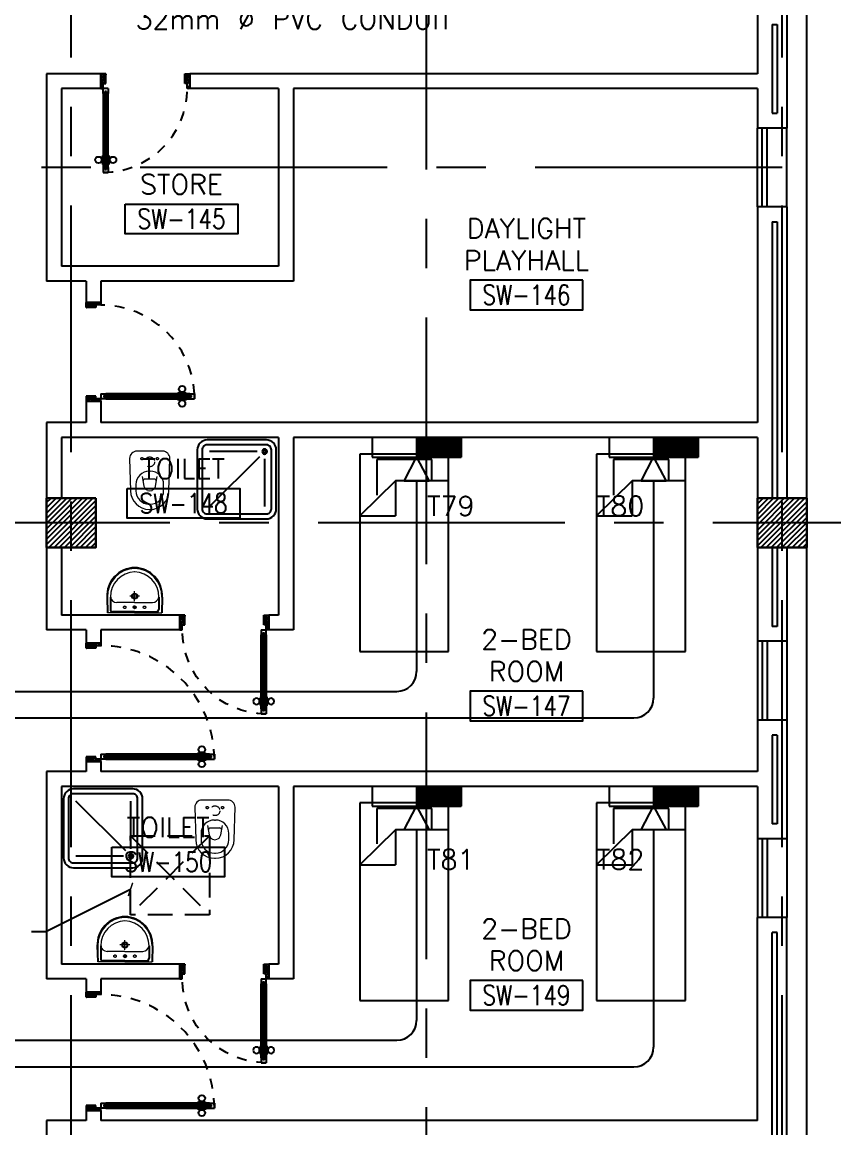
# Model space of a CAD drawing. Extents: x -0.7 to 93.2, y -1.5 to 78.
# Drawn here: x 74.98 to 83.21, y 43.69 to 54.89 of the extents above; entities that cross this region are included whole.
import ezdxf
from ezdxf.enums import TextEntityAlignment as Align

# ---------------------------------------------------------------- set-up
doc = ezdxf.new("R2010")
doc.units = 0
doc.header["$MEASUREMENT"] = 0
doc.header["$PDMODE"] = 34
for name, pattern in [('CENTERX2', [4, 2.5, -0.5, 0.5, -0.5]), ('DASHED', [0.75, 0.5, -0.25]), ('HIDDEN', [0.375, 0.25, -0.125]), ('HIDDEN2', [0.1875, 0.125, -0.0625])]:
    doc.linetypes.add(name, pattern=pattern)
doc.layers.get('0').update_dxf_attribs({"color": 11, "linetype": 'CONTINUOUS'})
doc.layers.get('DEFPOINTS').update_dxf_attribs({"color": 11, "linetype": 'CONTINUOUS'})
for name, color, linetype in [('AX-DIM', 11, 'CONTINUOUS'), ('AXES', 11, 'CENTERX2'), ('COL', 11, 'CONTINUOUS'), ('DOOR', 11, 'CONTINUOUS'), ('E-TEL', 4, 'CONTINUOUS'), ('E-TEXT', 2, 'CONTINUOUS'), ('E-WIRE', 4, 'CONTINUOUS'), ('FIX', 11, 'CONTINUOUS'), ('FUR', 11, 'CONTINUOUS'), ('HAT', 11, 'CONTINUOUS'), ('INSUL', 11, 'CONTINUOUS'), ('PROJ-L', 11, 'CONTINUOUS'), ('RM-BOX', 11, 'CONTINUOUS'), ('RM-NAME', 11, 'CONTINUOUS'), ('RM-NO', 11, 'CONTINUOUS'), ('SHAFT', 11, 'CONTINUOUS'), ('WALL', 11, 'CONTINUOUS'), ('WIN', 11, 'CONTINUOUS')]:
    doc.layers.add(name, color=color, linetype=linetype)
doc.styles.add('ROMANS', font='ROMANS.shx', dxfattribs={"width": 0.6})
doc.styles.get("Standard").update_dxf_attribs({"font": 'TXT.shx'})
doc.dimstyles.new('STANDARD in', dxfattribs={"dimtxt": 0.24, "dimasz": 0.1, "dimexe": 0.07, "dimexo": 0.05, "dimgap": 0.05, "dimtad": 1, "dimdec": 0, "dimlfac": 1000, "dimzin": 0, "dimdsep": 46, "dimtxsty": 'ROMANS', "dimblk": 'ARCHTICK', "dimcen": 0.05, "dimdle": 0.05, "dimclrd": 7, "dimclre": 7, "dimclrt": 2, "dimadec": 0, "dimazin": 0, "dimtfac": 1, "dimtdec": 0, "dimtmove": 2, "dimatfit": 3, "dimldrblk": 'ARCHTICK', "dimfxl": 0, "dimtolj": 1, "dimtzin": 0, "dimarcsym": 0})

# ---------------------------------------------------------------- blocks, each defined once
blk = doc.blocks.new('_ARCHTICK')
at = {"color": 0, "linetype": 'ByBlock', "const_width": 0.15}
blk.add_lwpolyline([(-0.5, -0.5), (0.5, 0.5)], dxfattribs=at)
blk = doc.blocks.new('*D162')
at = {"layer": 'AX-DIM', "color": 7, "lineweight": -2, "ltscale": 0.3}
for p, q in [((82.882, 76.648), (88.207, 76.648)), ((82.932, 75.998), (82.932, 76.718)), ((88.157, 40.52), (88.157, 76.718))]:
    blk.add_line(p, q, dxfattribs=at)
at = {"layer": 'DEFPOINTS', "color": 0, "ltscale": 0.3}
for p in [(88.157, 76.648), (82.932, 75.948), (88.157, 40.47)]:
    blk.add_point(p, dxfattribs=at)
at = {"layer": 'AX-DIM', "color": 7, "lineweight": -2, "ltscale": 0.3, "xscale": 0.1, "yscale": 0.1, "zscale": 0.1, "rotation": 180}
blk.add_blockref('_ARCHTICK', (82.932, 76.648), dxfattribs=at)
at = {"layer": 'AX-DIM', "color": 7, "lineweight": -2, "ltscale": 0.3, "xscale": 0.1, "yscale": 0.1, "zscale": 0.1}
blk.add_blockref('_ARCHTICK', (88.157, 76.648), dxfattribs=at)
at = {"layer": 'AX-DIM', "color": 2, "ltscale": 0.3, "insert": (85.545, 76.818), "char_height": 0.24, "attachment_point": 5, "style": 'ROMANS'}
blk.add_mtext('\\A1;5225', dxfattribs=at)
blk = doc.blocks.new('*D160')
at = {"layer": 'AX-DIM', "color": 7, "lineweight": -2, "ltscale": 0.3}
for p, q in [((82.982, 64.47), (91.852, 64.47)), ((91.782, 64.52), (91.782, 5.1)), ((82.982, 5.15), (91.852, 5.15))]:
    blk.add_line(p, q, dxfattribs=at)
at = {"layer": 'DEFPOINTS', "color": 0, "ltscale": 0.3}
for p in [(82.932, 64.47), (82.932, 5.15), (91.782, 5.15)]:
    blk.add_point(p, dxfattribs=at)
at = {"layer": 'AX-DIM', "color": 7, "lineweight": -2, "ltscale": 0.3, "xscale": 0.1, "yscale": 0.1, "zscale": 0.1}
for p, rotation in [((91.782, 64.47), 90), ((91.782, 5.15), 270)]:
    blk.add_blockref('_ARCHTICK', p, dxfattribs=dict(at, rotation=rotation))
at = {"layer": 'AX-DIM', "color": 2, "ltscale": 0.3, "insert": (91.612, 34.81), "char_height": 0.24, "attachment_point": 5, "rotation": 90, "style": 'ROMANS'}
blk.add_mtext('\\A1;59320', dxfattribs=at)
blk = doc.blocks.new('*X57')
at = {"color": 0}
for p, q in [((245929, 162720), (246399, 163190)), ((245929, 162773), (246345, 163190)), ((245929, 162826), (246292, 163190)), ((245929, 162879), (246239, 163190)), ((245929, 162932), (246186, 163190)), ((245929, 162985), (246133, 163190)), ((245929, 163038), (246080, 163190)), ((245929, 163091), (246027, 163190)), ((245929, 163144), (245974, 163190)), ((245952, 162690), (246429, 163167)), ((246005, 162690), (246429, 163114)), ((246058, 162690), (246429, 163061)), ((246111, 162690), (246429, 163008)), ((246164, 162690), (246429, 162955)), ((246217, 162690), (246429, 162902)), ((246270, 162690), (246429, 162849)), ((246323, 162690), (246429, 162796)), ((246376, 162690), (246429, 162742))]:
    blk.add_line(p, q, dxfattribs=at)
blk = doc.blocks.new('COL50')
at = {"layer": 'COL'}
blk.add_lwpolyline([(-250, 250), (-250, -250), (250, -250), (250, 250)], close=True, dxfattribs=at)
blk = doc.blocks.new('*X58')
at = {"color": 0}
for p, q in [((253129, 162707), (253611, 163190)), ((253129, 162760), (253558, 163190)), ((253129, 162813), (253505, 163190)), ((253129, 162866), (253452, 163190)), ((253129, 162919), (253399, 163190)), ((253129, 162972), (253346, 163190)), ((253129, 163025), (253293, 163190)), ((253129, 163079), (253240, 163190)), ((253129, 163132), (253187, 163190)), ((253164, 162690), (253629, 163154)), ((253217, 162690), (253629, 163101)), ((253270, 162690), (253629, 163048)), ((253323, 162690), (253629, 162995)), ((253376, 162690), (253629, 162942)), ((253429, 162690), (253629, 162889)), ((253482, 162690), (253629, 162836)), ((253535, 162690), (253629, 162783)), ((253588, 162690), (253629, 162730))]:
    blk.add_line(p, q, dxfattribs=at)
blk = doc.blocks.new('DOOR90')
at = {"layer": 'DOOR', "color": 0, "linetype": 'ByBlock'}
for p, q in [((-150, 0), (-150, -25)), ((-150, 0), (0, 0)), ((0, -50), (0, 0)), ((-1000, -25), (-1000, -75)), ((-1000, -75), (-1000, -25)), ((-950, -25), (-1000, -25)), ((-950, -75), (-1000, -75)), ((-970, -42), (-970, -58)), ((-950, -42), (-970, -42)), ((-950, -58), (-970, -58)), ((-950, -25), (-950, -42)), ((-950, -58), (-950, -75)), ((-918, -25), (-918, -18)), ((-828, -18), (-918, -18)), ((-918, -75), (-918, -82)), ((-828, -82), (-918, -82)), ((-905, -18), (-905, -9)), ((-905, -9), (-840, -9)), ((-905, -18), (-840, -18)), ((-905, -82), (-905, -91)), ((-905, -82), (-840, -82)), ((-905, -91), (-840, -91)), ((-840, -18), (-840, -9)), ((-840, -82), (-840, -91)), ((-828, -25), (-828, -18)), ((-828, -75), (-828, -82)), ((-200, -42), (-200, -25)), ((-200, -25), (-150, -25)), ((-180, -42), (-200, -42)), ((-200, -75), (-200, -58)), ((-200, -58), (-180, -58)), ((-150, -75), (-200, -75)), ((-180, -58), (-180, -42)), ((-150, -75), (-150, -25)), ((-150, -25), (-100, -25)), ((-100, -25), (-100, -50)), ((-100, -50), (0, -50)), ((-150, -900), (-150, -875)), ((-150, -875), (-100, -875)), ((-100, -850), (0, -850)), ((-100, -875), (-100, -850)), ((0, -850), (0, -900)), ((0, -900), (-150, -900)), ((-150, -900), (0, -900))]:
    blk.add_line(p, q, dxfattribs=at)
at = {"layer": 'DOOR', "color": 9, "linetype": 'ByBlock'}
for p, q in [((0, -50), (-114, 0)), ((0, -50), (-40, 0)), ((0, -50), (-100, -37)), ((0, -850), (-114, -900)), ((0, -850), (-100, -863)), ((0, -850), (-40, -900))]:
    blk.add_line(p, q, dxfattribs=at)
at = {"layer": 'DOOR', "linetype": 'ByBlock'}
for p, q in [((-200, -25), (-950, -25)), ((-200, -42), (-950, -42)), ((-200, -58), (-950, -58)), ((-950, -75), (-200, -75))]:
    blk.add_line(p, q, dxfattribs=at)
at = {"layer": 'DOOR', "color": 0, "linetype": 'ByBlock'}
for centre in [(-873, 24), (-873, -124)]:
    blk.add_circle(centre, 32.4, dxfattribs=at)
at = {"layer": 'DOOR', "color": 9, "linetype": 'ByBlock'}
for centre, radius, start, end in [((0, -50), 154, 161.1053, 166.2858), ((0, -50), 134, 158.1598, 169.28), ((0, -50), 94.4, 148.0182, 180), ((0, -50), 74.4, 137.7764, 180), ((0, -50), 114, 154.0838, 167.3774), ((0, -50), 54.4, 113.2074, 180), ((0, -50), 34.4, 90, 180), ((0, -50), 14.4, 90, 180), ((0, -850), 154, 193.7142, 198.8947), ((0, -850), 134, 190.72, 201.8402), ((0, -850), 94.4, 180, 211.9818), ((0, -850), 74.4, 180, 222.2236), ((0, -850), 54.4, 180, 246.7926), ((0, -850), 34.4, 180, 270), ((0, -850), 14.4, 180, 270)]:
    blk.add_arc(centre, radius, start, end, dxfattribs=at)
at = {"layer": 'DOOR', "linetype": 'HIDDEN', "ltscale": 0.5}
blk.add_arc((-150, -25), 850, 180, 270, dxfattribs=at)
blk = doc.blocks.new('DOOR100')
at = {"layer": 'DOOR', "color": 0, "linetype": 'ByBlock'}
for p, q in [((-25, 1300), (-75, 1300)), ((-75, 1300), (-25, 1300)), ((-75, 1250), (-75, 1300)), ((-58, 1250), (-75, 1250)), ((-42, 1270), (-58, 1270)), ((-58, 1250), (-58, 1270)), ((-42, 1250), (-42, 1270)), ((-25, 1250), (-42, 1250)), ((-25, 1250), (-25, 1300)), ((-82, 1205), (-91, 1205)), ((-91, 1205), (-91, 1140)), ((-82, 1140), (-91, 1140)), ((-75, 1218), (-82, 1218)), ((-82, 1128), (-82, 1218)), ((-82, 1205), (-82, 1140)), ((-75, 1128), (-82, 1128)), ((-25, 1218), (-18, 1218)), ((-25, 1128), (-18, 1128)), ((-18, 1128), (-18, 1218)), ((-18, 1205), (-9, 1205)), ((-18, 1205), (-18, 1140)), ((-18, 1140), (-9, 1140)), ((-9, 1205), (-9, 1140)), ((-1200, 0), (-1200, 150)), ((-1200, 150), (-1175, 150)), ((-1200, 150), (-1200, 0)), ((-1175, 150), (-1175, 100)), ((-75, 200), (-58, 200)), ((-75, 150), (-75, 200)), ((-75, 150), (-25, 150)), ((-58, 200), (-58, 180)), ((-58, 180), (-42, 180)), ((-42, 200), (-25, 200)), ((-42, 180), (-42, 200)), ((-25, 200), (-25, 150)), ((0, 150), (-25, 150)), ((-25, 150), (-25, 100)), ((0, 150), (0, 0)), ((-1150, 0), (-1200, 0)), ((-1175, 100), (-1150, 100)), ((-1150, 100), (-1150, 0)), ((-50, 100), (-50, 0)), ((-25, 100), (-50, 100)), ((-50, 0), (0, 0))]:
    blk.add_line(p, q, dxfattribs=at)
at = {"layer": 'DOOR', "linetype": 'ByBlock'}
for p, q in [((-75, 1250), (-75, 200)), ((-58, 200), (-58, 1250)), ((-42, 200), (-42, 1250)), ((-25, 200), (-25, 1250)), ((0, 0), (0, 150))]:
    blk.add_line(p, q, dxfattribs=at)
at = {"layer": 'DOOR', "color": 9, "linetype": 'ByBlock'}
for p, q in [((-1150, 0), (-1200, 114)), ((-50, 0), (0, 114)), ((-1150, 0), (-1200, 40)), ((-1150, 0), (-1163, 100)), ((-50, 0), (-37, 100)), ((-50, 0), (0, 40))]:
    blk.add_line(p, q, dxfattribs=at)
at = {"layer": 'DOOR', "color": 0, "linetype": 'ByBlock'}
for centre in [(-124, 1173), (24, 1173)]:
    blk.add_circle(centre, 32.4, dxfattribs=at)
at = {"layer": 'DOOR', "linetype": 'HIDDEN', "ltscale": 0.5}
blk.add_arc((-25, 150), 1150, 90, 180.0001, dxfattribs=at)
at = {"layer": 'DOOR', "color": 9, "linetype": 'ByBlock'}
for centre, radius, start, end in [((-1150, 0), 154, 103.7142, 108.8947), ((-1150, 0), 134, 100.72, 111.8402), ((-50, 0), 134, 68.1598, 79.28), ((-50, 0), 154, 71.1053, 76.2858), ((-1150, 0), 94.4, 90, 121.9818), ((-1150, 0), 74.4, 90, 132.2236), ((-1150, 0), 54.4, 90, 156.7926), ((-1150, 0), 34.4, 90, 180), ((-1150, 0), 14.4, 90, 180), ((-50, 0), 94.4, 58.0182, 90), ((-50, 0), 74.4, 47.7764, 90), ((-50, 0), 54.4, 23.2074, 90), ((-50, 0), 34.4, 0, 90), ((-50, 0), 14.4, 0, 90), ((-50, 0), 114, 64.0838, 77.3774)]:
    blk.add_arc(centre, radius, start, end, dxfattribs=at)
blk = doc.blocks.new('RM1')
at = {"layer": 'RM-BOX'}
blk.add_lwpolyline([(570, -200), (-570, -200), (-570, -500), (570, -500)], close=True, dxfattribs=at)
at = {"layer": 'RM-NAME', "style": 'ROMANS'}
for tag, p in [('ROOMNAME1', (0, 324)), ('ROOMNAME2', (0, 0))]:
    blk.add_attdef(tag, text='', height=200, dxfattribs=at).set_placement(p, align=Align.MIDDLE)
at = {"layer": 'RM-NO', "style": 'ROMANS', "width": 0.8}
blk.add_attdef('ROOMNO', text='', height=200, dxfattribs=at).set_placement((0, -350), align=Align.MIDDLE)
blk = doc.blocks.new('DOOR-10')
at = {"layer": 'DOOR', "color": 0, "linetype": 'ByBlock'}
for p, q in [((-76, 1018), (-83, 1018)), ((-83, 928), (-83, 1018)), ((-26, 1100), (-76, 1100)), ((-76, 1100), (-26, 1100)), ((-76, 1050), (-76, 1100)), ((-59, 1050), (-76, 1050)), ((-43, 1070), (-59, 1070)), ((-59, 1050), (-59, 1070)), ((-43, 1050), (-43, 1070)), ((-26, 1050), (-43, 1050)), ((-26, 1050), (-26, 1100)), ((-26, 1018), (-18, 1018)), ((-18, 928), (-18, 1018)), ((-83, 1005), (-92, 1005)), ((-92, 1005), (-92, 940)), ((-83, 940), (-92, 940)), ((-83, 1005), (-83, 940)), ((-76, 928), (-83, 928)), ((-26, 928), (-18, 928)), ((-18, 1005), (-9, 1005)), ((-18, 1005), (-18, 940)), ((-18, 940), (-9, 940)), ((-9, 1005), (-9, 940)), ((-1001, 0), (-1001, 150)), ((-1001, 150), (-976, 150)), ((-1001, 150), (-1001, 0)), ((-976, 150), (-976, 100)), ((-76, 200), (-59, 200)), ((-76, 150), (-76, 200)), ((-76, 150), (-26, 150)), ((-59, 200), (-59, 180)), ((-59, 180), (-43, 180)), ((-43, 200), (-26, 200)), ((-43, 180), (-43, 200)), ((-26, 200), (-26, 150)), ((-1, 150), (-26, 150)), ((-26, 150), (-26, 100)), ((-951, 0), (-1001, 0)), ((-976, 100), (-951, 100)), ((-951, 100), (-951, 0)), ((-51, 100), (-51, 0)), ((-26, 100), (-51, 100)), ((-51, 0), (-1, 0))]:
    blk.add_line(p, q, dxfattribs=at)
at = {"layer": 'DOOR', "linetype": 'ByBlock'}
for p, q in [((-76, 1050), (-76, 200)), ((-59, 200), (-59, 1050)), ((-43, 200), (-43, 1050)), ((-26, 200), (-26, 1050))]:
    blk.add_line(p, q, dxfattribs=at)
at = {"layer": 'DOOR', "color": 9, "linetype": 'ByBlock'}
for p, q in [((-951, 0), (-1001, 114)), ((-51, 0), (-1, 114)), ((-1, 0), (-1, 150)), ((-951, 0), (-1001, 40)), ((-951, 0), (-964, 100)), ((-51, 0), (-37, 100)), ((-51, 0), (-1, 40))]:
    blk.add_line(p, q, dxfattribs=at)
at = {"layer": 'DOOR', "color": 0, "linetype": 'ByBlock'}
for centre in [(-124, 973), (23, 973)]:
    blk.add_circle(centre, 32.4, dxfattribs=at)
at = {"layer": 'DOOR', "linetype": 'HIDDEN', "ltscale": 0.5}
blk.add_arc((-23, 149), 952, 93.1482, 179.9482, dxfattribs=at)
at = {"layer": 'DOOR', "color": 9, "linetype": 'ByBlock'}
for centre, radius, start, end in [((-951, 0), 154, 103.7142, 108.8947), ((-951, 0), 134, 100.72, 111.8402), ((-51, 0), 134, 68.1598, 79.28), ((-51, 0), 154, 71.1053, 76.2858), ((-951, 0), 94.4, 90, 121.9818), ((-951, 0), 74.4, 90, 132.2236), ((-951, 0), 54.4, 90, 156.7926), ((-951, 0), 34.4, 90, 180), ((-951, 0), 14.4, 90, 180), ((-51, 0), 94.4, 58.0182, 90), ((-51, 0), 74.4, 47.7764, 90), ((-51, 0), 54.4, 23.2074, 90), ((-51, 0), 34.4, 0, 90), ((-51, 0), 14.4, 0, 90), ((-51, 0), 114, 64.0838, 77.3774)]:
    blk.add_arc(centre, radius, start, end, dxfattribs=at)
blk = doc.blocks.new('LAV1')
at = {"layer": 'FIX', "linetype": 'DASHED', "lineweight": 20, "ltscale": 0.05}
for p, q in [((0, 170), (0, 270)), ((0, 170), (0, 270)), ((50, 220), (-50, 220))]:
    blk.add_line(p, q, dxfattribs=at)
at = {"layer": 'FIX', "linetype": 'ByBlock', "ltscale": 0.3}
for p, q in [((-280, 210), (-275, 50)), ((-245, 210), (-245, 85)), ((245, 210), (245, 85)), ((280, 210), (275, 50)), ((0, 60), (-220, 60)), ((0, 60), (220, 60))]:
    blk.add_line(p, q, dxfattribs=at)
at = {"layer": 'FIX', "linetype": 'Continuous', "lineweight": 20}
for p, q in [((-275, 210), (-275, 50)), ((0, 155), (-181, 155)), ((0, 155), (181, 155)), ((275, 210), (275, 50)), ((0, 50), (-275, 50)), ((0, 50), (-252, 50)), ((0, 50), (252, 50)), ((0, 50), (275, 50))]:
    blk.add_line(p, q, dxfattribs=at)
at = {"layer": 'FIX', "lineweight": 20}
for p, q in [((0, 92), (0, 123)), ((16, 107), (-15, 107))]:
    blk.add_line(p, q, dxfattribs=at)
for centre, radius in [((0, 220), 29.5), ((0, 220), 22.5), ((0, 107), 15.5)]:
    blk.add_circle(centre, radius, dxfattribs=at)
at = {"layer": 'FIX', "linetype": 'HIDDEN', "lineweight": 20, "ltscale": 0.05}
for centre in [(-100, 107), (100, 107)]:
    blk.add_circle(centre, 12.4, dxfattribs=at)
at = {"layer": 'FIX', "linetype": 'ByBlock', "ltscale": 0.3}
for centre, radius, start, end in [((7, 220), 287, 91.3776, 182.0064), ((-7, 220), 287, 357.9936, 88.6224), ((-220, 85), 24.9, 179.7021, 269.9486), ((220, 85), 24.9, 270.0514, 0.2979)]:
    blk.add_arc(centre, radius, start, end, dxfattribs=at)
at = {"layer": 'FIX', "linetype": 'Continuous', "lineweight": 20}
for centre, radius, start, end in [((8, 217), 283, 91.6988, 181.351), ((8, 212), 253, 91.7328, 180.4884), ((-8, 217), 283, 358.649, 88.3012), ((-8, 212), 253, 359.5116, 88.2672), ((-179, 222), 66.9, 190.2006, 268.0786), ((179, 222), 66.9, 271.9214, 349.7994)]:
    blk.add_arc(centre, radius, start, end, dxfattribs=at)
blk = doc.blocks.new('SHR1')
at = {"layer": 'FIX'}
for p, q in [((-196, 196), (-700, 700)), ((-143, 218), (-143, 700)), ((-218, 143), (-700, 143))]:
    blk.add_line(p, q, dxfattribs=at)
for points in [[(-825, 125), (-825, 725, -0.414214), (-725, 825), (-125, 825, -0.414214), (-25, 725), (-25, 125, -0.414214), (-125, 25), (-725, 25, -0.414214)], [(-775, 125), (-775, 725, -0.414214), (-725, 775), (-125, 775, -0.414214), (-75, 725), (-75, 125, -0.414214), (-125, 75), (-725, 75, -0.414214)]]:
    blk.add_lwpolyline(points, format="xyb", close=True, dxfattribs=at)
for radius in [25, 15]:
    blk.add_circle((-143, 143), radius, dxfattribs=at)
blk = doc.blocks.new('WC1')
at = {"layer": 'FIX', "lineweight": 20}
for p, q in [((-210, 204), (-538, 194)), ((-475, 141), (-538, 141)), ((-727, 5), (-727, -5)), ((-674, 5), (-674, -5)), ((-534, 24), (-540, 0)), ((-540, 0), (-534, -24)), ((-395, 76), (-490, 60)), ((-339, 5), (-339, -5)), ((-490, -60), (-395, -76)), ((-538, -141), (-475, -141)), ((-538, -194), (-210, -204))]:
    blk.add_line(p, q, dxfattribs=at)
at = {"layer": 'FIX', "linetype": 'Continuous', "lineweight": 20}
blk.add_line((-420, -47), (-420, 45), dxfattribs=at)
at = {"layer": 'FIX', "lineweight": 20}
blk.add_lwpolyline([(-213, -204), (-210, -204, 0.414214), (-137, -131), (-137, 0), (-137, 131, 0.414214), (-210, 204)], format="xyb", dxfattribs=at)
at = {"layer": 'FIX', "linetype": 'HIDDEN2', "lineweight": 20, "ltscale": 0.3}
blk.add_circle((-245, 0), 49.8, dxfattribs=at)
at = {"layer": 'FIX', "linetype": 'HIDDEN', "lineweight": 20, "ltscale": 0.05}
for centre in [(-213, 78), (-213, -77)]:
    blk.add_circle(centre, 11.6, dxfattribs=at)
at = {"layer": 'FIX', "lineweight": 20}
for centre, radius, start, end in [((-538, 5), 189, 90, 180), ((-538, 5), 136, 90, 180), ((-475, 5), 136, 360, 90), ((-473, -7), 68.2, 128.9242, 152.8468), ((-464, -18), 82, 108.496, 128.9242), ((-538, -5), 189, 180, 270), ((-538, -5), 136, 180, 270), ((-473, 7), 68.2, 207.1532, 231.0758), ((-464, 18), 82, 231.0758, 251.504), ((-475, -5), 136, 270, 0)]:
    blk.add_arc(centre, radius, start, end, dxfattribs=at)
at = {"layer": 'FIX', "linetype": 'Continuous', "lineweight": 20}
for centre, start, end in [((-443, 46), 357.6662, 91.6121), ((-442, -46), 268.3879, 2.3338)]:
    blk.add_arc(centre, 22.3, start, end, dxfattribs=at)

msp = doc.modelspace()

# ---------------------------------------------------------------- linework, layer by layer
at = {"layer": 'AXES'}
for p, q in [((75.4824, -1.4643), (75.4824, 77.3484)), ((82.6824, -1.4643), (82.6824, 77.3484)), ((79.0824, 5.4), (79.0824, 64.17)), ((82.6824, 53.42), (40.3924, 53.42)), ((92.4824, 49.82), (40.3924, 49.82))]:
    msp.add_line(p, q, dxfattribs=at)
at = {"layer": 'E-TEL'}
for p, q in [((78.5324, 50.685), (78.5324, 50.4856)), ((79.4324, 50.685), (78.5324, 50.685)), ((80.9324, 50.685), (80.9324, 50.4856)), ((81.8324, 50.685), (80.9324, 50.685)), ((78.5324, 50.4856), (79.4324, 50.4856)), ((78.855, 50.2435), (78.9812, 50.4856)), ((78.9812, 50.4856), (79.1075, 50.2435)), ((80.9324, 50.4856), (81.8324, 50.4856)), ((81.255, 50.2435), (81.3812, 50.4856)), ((81.3812, 50.4856), (81.5075, 50.2435)), ((79.1075, 50.2435), (78.855, 50.2435)), ((81.5075, 50.2435), (81.255, 50.2435)), ((78.5324, 47.15), (78.5324, 46.9506)), ((79.4324, 47.15), (78.5324, 47.15)), ((80.9324, 47.15), (80.9324, 46.9506)), ((81.8324, 47.15), (80.9324, 47.15)), ((78.5324, 46.9506), (79.4324, 46.9506)), ((78.855, 46.7085), (78.9812, 46.9506)), ((78.9812, 46.9506), (79.1075, 46.7085)), ((80.9324, 46.9506), (81.8324, 46.9506)), ((81.255, 46.7085), (81.3812, 46.9506)), ((81.3812, 46.9506), (81.5075, 46.7085)), ((79.1075, 46.7085), (78.855, 46.7085)), ((81.5075, 46.7085), (81.255, 46.7085))]:
    msp.add_line(p, q, dxfattribs=at)
at = {"layer": 'E-TEL', "color": 4}
for p, q in [((78.9812, 50.685), (78.9812, 50.4856)), ((79.4324, 50.685), (79.4324, 50.4856)), ((81.3812, 50.685), (81.3812, 50.4856)), ((81.8324, 50.685), (81.8324, 50.4856)), ((78.9812, 47.15), (78.9812, 46.9506)), ((79.4324, 47.15), (79.4324, 46.9506)), ((81.3812, 47.15), (81.3812, 46.9506)), ((81.8324, 47.15), (81.8324, 46.9506))]:
    msp.add_line(p, q, dxfattribs=at)
at = {"layer": 'E-TEL', "color": 8}
for p, q in [((79.293, 50.685), (78.9812, 50.5396)), ((79.3226, 50.685), (78.9812, 50.5258)), ((79.3522, 50.685), (78.9812, 50.512)), ((79.3817, 50.685), (78.9812, 50.4982)), ((79.2634, 50.685), (78.9812, 50.5534)), ((79.2339, 50.685), (78.9812, 50.5672)), ((78.9972, 50.685), (78.9812, 50.6775)), ((79.0268, 50.685), (78.9812, 50.6637)), ((79.0564, 50.685), (78.9812, 50.6499)), ((79.086, 50.685), (78.9812, 50.6362)), ((79.1155, 50.685), (78.9812, 50.6224)), ((79.1451, 50.685), (78.9812, 50.6086)), ((79.1747, 50.685), (78.9812, 50.5948)), ((79.2043, 50.685), (78.9812, 50.581)), ((79.4113, 50.685), (78.9838, 50.4856)), ((79.4324, 50.681), (79.0134, 50.4856)), ((79.4324, 50.6672), (79.043, 50.4856)), ((79.4324, 50.6534), (79.0725, 50.4856)), ((79.4324, 50.6396), (79.1021, 50.4856)), ((81.693, 50.685), (81.3812, 50.5396)), ((81.7226, 50.685), (81.3812, 50.5258)), ((81.7522, 50.685), (81.3812, 50.512)), ((81.7817, 50.685), (81.3812, 50.4982)), ((81.6634, 50.685), (81.3812, 50.5534)), ((81.6339, 50.685), (81.3812, 50.5672)), ((81.3972, 50.685), (81.3812, 50.6775)), ((81.4268, 50.685), (81.3812, 50.6637)), ((81.4564, 50.685), (81.3812, 50.6499)), ((81.486, 50.685), (81.3812, 50.6362)), ((81.5155, 50.685), (81.3812, 50.6224)), ((81.5451, 50.685), (81.3812, 50.6086)), ((81.5747, 50.685), (81.3812, 50.5948)), ((81.6043, 50.685), (81.3812, 50.581)), ((81.8113, 50.685), (81.3838, 50.4856)), ((81.8324, 50.681), (81.4134, 50.4856)), ((81.8324, 50.6672), (81.443, 50.4856)), ((81.8324, 50.6534), (81.4725, 50.4856)), ((81.8324, 50.6396), (81.5021, 50.4856)), ((79.4324, 50.6258), (79.1317, 50.4856)), ((79.4324, 50.6121), (79.1613, 50.4856)), ((79.4324, 50.5983), (79.1908, 50.4856)), ((79.4324, 50.5845), (79.2204, 50.4856)), ((79.4324, 50.5707), (79.25, 50.4856)), ((79.4324, 50.5569), (79.2796, 50.4856)), ((79.4324, 50.5431), (79.3092, 50.4856)), ((79.4324, 50.5293), (79.3387, 50.4856)), ((81.8324, 50.6258), (81.5317, 50.4856)), ((81.8324, 50.6121), (81.5613, 50.4856)), ((81.8324, 50.5983), (81.5908, 50.4856)), ((81.8324, 50.5845), (81.6204, 50.4856)), ((81.8324, 50.5707), (81.65, 50.4856)), ((81.8324, 50.5569), (81.6796, 50.4856)), ((81.8324, 50.5431), (81.7092, 50.4856)), ((81.8324, 50.5293), (81.7387, 50.4856)), ((79.4324, 50.5155), (79.3683, 50.4856)), ((79.4324, 50.5017), (79.3979, 50.4856)), ((79.4323, 50.4879), (79.4275, 50.4856)), ((81.8324, 50.5155), (81.7683, 50.4856)), ((81.8324, 50.5017), (81.7979, 50.4856)), ((81.8323, 50.4879), (81.8275, 50.4856)), ((79.293, 47.15), (78.9812, 47.0046)), ((79.3226, 47.15), (78.9812, 46.9908)), ((79.3522, 47.15), (78.9812, 46.977)), ((79.3817, 47.15), (78.9812, 46.9632)), ((79.2634, 47.15), (78.9812, 47.0184)), ((79.2339, 47.15), (78.9812, 47.0322)), ((78.9972, 47.15), (78.9812, 47.1425)), ((79.0268, 47.15), (78.9812, 47.1287)), ((79.0564, 47.15), (78.9812, 47.1149)), ((79.086, 47.15), (78.9812, 47.1012)), ((79.1155, 47.15), (78.9812, 47.0874)), ((79.1451, 47.15), (78.9812, 47.0736)), ((79.1747, 47.15), (78.9812, 47.0598)), ((79.2043, 47.15), (78.9812, 47.046)), ((79.4113, 47.15), (78.9838, 46.9506)), ((79.4324, 47.146), (79.0134, 46.9506)), ((79.4324, 47.1322), (79.043, 46.9506)), ((79.4324, 47.1184), (79.0725, 46.9506)), ((79.4324, 47.1046), (79.1021, 46.9506)), ((79.4324, 47.0908), (79.1317, 46.9506)), ((79.4324, 47.0771), (79.1613, 46.9506)), ((79.4324, 47.0633), (79.1908, 46.9506)), ((81.693, 47.15), (81.3812, 47.0046)), ((81.7226, 47.15), (81.3812, 46.9908)), ((81.7522, 47.15), (81.3812, 46.977)), ((81.7817, 47.15), (81.3812, 46.9632)), ((81.6634, 47.15), (81.3812, 47.0184)), ((81.6339, 47.15), (81.3812, 47.0322)), ((81.3972, 47.15), (81.3812, 47.1425)), ((81.4268, 47.15), (81.3812, 47.1287)), ((81.4564, 47.15), (81.3812, 47.1149)), ((81.486, 47.15), (81.3812, 47.1012)), ((81.5155, 47.15), (81.3812, 47.0874)), ((81.5451, 47.15), (81.3812, 47.0736)), ((81.5747, 47.15), (81.3812, 47.0598)), ((81.6043, 47.15), (81.3812, 47.046)), ((81.8113, 47.15), (81.3838, 46.9506)), ((81.8324, 47.146), (81.4134, 46.9506)), ((81.8324, 47.1322), (81.443, 46.9506)), ((81.8324, 47.1184), (81.4725, 46.9506)), ((81.8324, 47.1046), (81.5021, 46.9506)), ((81.8324, 47.0908), (81.5317, 46.9506)), ((81.8324, 47.0771), (81.5613, 46.9506)), ((81.8324, 47.0633), (81.5908, 46.9506)), ((79.4324, 47.0495), (79.2204, 46.9506)), ((79.4324, 47.0357), (79.25, 46.9506)), ((79.4324, 47.0219), (79.2796, 46.9506)), ((79.4324, 47.0081), (79.3092, 46.9506)), ((79.4324, 46.9943), (79.3387, 46.9506)), ((79.4324, 46.9805), (79.3683, 46.9506)), ((79.4324, 46.9667), (79.3979, 46.9506)), ((79.4323, 46.9529), (79.4275, 46.9506)), ((81.8324, 47.0495), (81.6204, 46.9506)), ((81.8324, 47.0357), (81.65, 46.9506)), ((81.8324, 47.0219), (81.6796, 46.9506)), ((81.8324, 47.0081), (81.7092, 46.9506)), ((81.8324, 46.9943), (81.7387, 46.9506)), ((81.8324, 46.9805), (81.7683, 46.9506)), ((81.8324, 46.9667), (81.7979, 46.9506)), ((81.8323, 46.9529), (81.8275, 46.9506))]:
    msp.add_line(p, q, dxfattribs=at)
at = {"layer": 'E-WIRE', "linetype": 'ByBlock'}
for p, q in [((78.9812, 50.2435), (78.9812, 48.3124)), ((81.3812, 50.2435), (81.3812, 48.0428)), ((73.9969, 48.1124), (78.7812, 48.1124)), ((74.2693, 47.8428), (81.1812, 47.8428)), ((78.9812, 46.7085), (78.9812, 44.7774)), ((81.3812, 46.7085), (81.3812, 44.5078)), ((71.3618, 44.5774), (78.7812, 44.5774)), ((71.1834, 44.3078), (81.1812, 44.3078))]:
    msp.add_line(p, q, dxfattribs=at)
for centre in [(78.7812, 48.3124), (81.1812, 48.0428), (78.7812, 44.7774), (81.1812, 44.5078)]:
    msp.add_arc(centre, 0.2, 270, 0, dxfattribs=at)
at = {"layer": 'FUR'}
for p, q in [((78.4055, 50.5168), (78.4055, 48.5168)), ((79.3055, 50.5168), (78.4055, 50.5168)), ((78.5777, 50.4613), (78.5777, 50.1016)), ((79.1356, 50.4613), (78.5777, 50.4613)), ((79.1356, 50.2452), (79.1356, 50.4613)), ((79.3055, 48.5168), (79.3055, 50.5168)), ((80.8043, 50.5168), (80.8043, 48.5168)), ((81.7043, 50.5168), (80.8043, 50.5168)), ((80.9765, 50.4613), (80.9765, 50.1016)), ((81.5344, 50.4613), (80.9765, 50.4613)), ((81.5344, 50.2452), (81.5344, 50.4613)), ((81.7043, 48.5168), (81.7043, 50.5168)), ((78.7666, 50.2452), (78.4055, 49.8917)), ((78.7666, 50.2452), (78.7666, 49.8917)), ((79.3055, 50.2452), (78.7666, 50.2452)), ((81.1655, 50.2452), (80.8043, 49.8917)), ((81.1655, 50.2452), (81.1655, 49.8917)), ((81.7043, 50.2452), (81.1655, 50.2452)), ((78.4055, 49.8917), (78.7666, 49.8917)), ((80.8043, 49.8917), (81.1655, 49.8917)), ((78.4055, 48.5168), (79.3055, 48.5168)), ((80.8043, 48.5168), (81.7043, 48.5168)), ((78.4055, 46.9818), (78.4055, 44.9818)), ((79.3055, 46.9818), (78.4055, 46.9818)), ((79.3055, 44.9818), (79.3055, 46.9818)), ((80.8043, 46.9818), (80.8043, 44.9818)), ((81.7043, 46.9818), (80.8043, 46.9818)), ((81.7043, 44.9818), (81.7043, 46.9818)), ((78.5777, 46.9263), (78.5777, 46.5666)), ((79.1356, 46.9263), (78.5777, 46.9263)), ((79.1356, 46.7102), (79.1356, 46.9263)), ((80.9765, 46.9263), (80.9765, 46.5666)), ((81.5344, 46.9263), (80.9765, 46.9263)), ((81.5344, 46.7102), (81.5344, 46.9263)), ((78.7666, 46.7102), (78.4055, 46.3567)), ((78.7666, 46.7102), (78.7666, 46.3567)), ((79.3055, 46.7102), (78.7666, 46.7102)), ((81.1655, 46.7102), (80.8043, 46.3567)), ((81.1655, 46.7102), (81.1655, 46.3567)), ((81.7043, 46.7102), (81.1655, 46.7102)), ((78.4055, 46.3567), (78.7666, 46.3567)), ((80.8043, 46.3567), (81.1655, 46.3567)), ((78.4055, 44.9818), (79.3055, 44.9818)), ((80.8043, 44.9818), (81.7043, 44.9818))]:
    msp.add_line(p, q, dxfattribs=at)
at = {"layer": 'INSUL'}
for p, q in [((82.5824, 54.8696), (82.5824, 53.97)), ((82.5824, 54.8696), (82.6324, 54.8696)), ((82.6324, 54.8696), (82.6324, 53.97)), ((82.5824, 53.97), (82.6324, 53.97)), ((82.5824, 52.87), (82.6324, 52.87)), ((82.5824, 52.87), (82.5824, 50.07)), ((82.6324, 52.87), (82.6324, 50.07)), ((82.5824, 49.57), (82.5824, 48.77)), ((82.6324, 49.57), (82.6324, 48.77)), ((82.6324, 48.77), (82.5824, 48.77)), ((82.5824, 47.67), (82.5824, 46.77)), ((82.6324, 47.67), (82.5824, 47.67)), ((82.6324, 47.67), (82.6324, 46.77)), ((82.6324, 46.77), (82.5824, 46.77)), ((82.5824, 42.87), (82.5824, 45.67)), ((82.6324, 45.67), (82.5824, 45.67)), ((82.6324, 42.87), (82.6324, 45.67))]:
    msp.add_line(p, q, dxfattribs=at)
at = {"layer": 'PROJ-L'}
for p, q in [((82.9324, 50.07), (82.9324, 56.77)), ((82.9324, 42.87), (82.9324, 49.57))]:
    msp.add_line(p, q, dxfattribs=at)
at = {"layer": 'SHAFT', "linetype": 'HIDDEN'}
for p, q in [((76.0824, 46.65), (76.8824, 45.85)), ((76.8824, 46.65), (76.0824, 45.85))]:
    msp.add_line(p, q, dxfattribs=at)
msp.add_lwpolyline([(76.0824, 46.65), (76.8824, 46.65), (76.8824, 45.85), (76.0824, 45.85)], close=True, dxfattribs=at)
at = {"layer": 'WALL'}
for p, q in [((82.4324, 55.0196), (82.4324, 54.37)), ((82.7324, 55.0196), (82.7324, 53.82)), ((75.7824, 54.37), (75.2324, 54.37)), ((82.4324, 54.37), (76.6824, 54.37)), ((75.7824, 54.22), (75.3824, 54.22)), ((77.5824, 54.22), (76.6824, 54.22)), ((82.4324, 54.22), (77.7324, 54.22)), ((82.4324, 54.22), (82.4324, 53.82)), ((82.7324, 53.82), (82.4324, 53.82)), ((82.7324, 53.02), (82.4324, 53.02)), ((82.6824, 53.02), (82.4324, 53.02)), ((82.7324, 53.02), (82.4324, 53.02)), ((82.4324, 53.02), (82.4324, 50.835)), ((82.7324, 53.02), (82.6324, 53.02)), ((82.7324, 53.02), (82.6824, 53.02)), ((82.7324, 53.02), (82.7324, 50.07)), ((77.5824, 52.42), (75.3824, 52.42)), ((75.6324, 52.27), (75.2324, 52.27)), ((77.7324, 52.27), (75.7824, 52.27)), ((75.6324, 50.835), (75.2324, 50.835)), ((82.4324, 50.835), (75.7824, 50.835)), ((77.5824, 50.685), (75.3824, 50.685)), ((82.4324, 50.685), (77.7324, 50.685)), ((82.4324, 50.685), (82.4324, 50.07)), ((82.4324, 49.57), (82.4324, 48.62)), ((82.7324, 49.57), (82.7324, 48.62)), ((76.5824, 48.885), (75.3824, 48.885)), ((77.5824, 48.885), (77.4824, 48.885)), ((75.6324, 48.735), (75.2324, 48.735)), ((76.5824, 48.735), (75.7824, 48.735)), ((77.7324, 48.735), (77.4824, 48.735)), ((82.7324, 48.62), (82.4324, 48.62)), ((82.4324, 47.82), (82.4324, 47.3)), ((82.7324, 47.82), (82.4324, 47.82)), ((82.7324, 47.82), (82.7324, 46.62)), ((75.6324, 47.3), (75.2324, 47.3)), ((82.4324, 47.3), (75.7824, 47.3)), ((77.5824, 47.15), (75.3824, 47.15)), ((82.4324, 47.15), (77.7324, 47.15)), ((82.4324, 47.15), (82.4324, 46.62)), ((82.7324, 46.62), (82.4324, 46.62)), ((82.7324, 45.82), (82.4324, 45.82)), ((82.4324, 43.765), (82.4324, 45.82)), ((82.7324, 42.87), (82.7324, 45.82)), ((76.5824, 45.35), (75.3824, 45.35)), ((77.5824, 45.35), (77.4824, 45.35)), ((75.6324, 45.2), (75.2324, 45.2)), ((76.5824, 45.2), (75.7824, 45.2)), ((77.7324, 45.2), (77.4824, 45.2)), ((75.6324, 43.765), (75.2324, 43.765)), ((82.4324, 43.765), (75.7824, 43.765))]:
    msp.add_line(p, q, dxfattribs=at)
at = {"layer": 'WALL', "linetype": 'ByBlock'}
for p, q in [((75.2324, 54.37), (75.2324, 52.27)), ((75.7824, 54.37), (75.7824, 54.22)), ((76.6824, 54.37), (76.6824, 54.22)), ((75.3824, 54.22), (75.3824, 52.42)), ((77.5824, 54.22), (77.5824, 52.42)), ((77.7324, 54.22), (77.7324, 52.27)), ((75.6324, 52.27), (75.6324, 52.0525)), ((75.7824, 52.27), (75.7824, 52.0525)), ((75.6324, 52.0525), (75.7824, 52.0525)), ((75.6324, 51.0525), (75.6324, 50.835)), ((75.6324, 51.0525), (75.7824, 51.0525)), ((75.7824, 51.0525), (75.7824, 50.835)), ((75.2324, 50.835), (75.2324, 48.735)), ((75.3824, 50.685), (75.3824, 50.07)), ((77.5824, 50.685), (77.5824, 48.885)), ((77.7324, 50.685), (77.7324, 48.735)), ((75.3824, 49.57), (75.3824, 48.885)), ((76.5824, 48.885), (76.5824, 48.735)), ((77.4824, 48.885), (77.4824, 48.735)), ((75.6324, 48.735), (75.6324, 48.6005)), ((75.7824, 48.735), (75.7824, 48.6005)), ((75.6324, 48.6005), (75.7824, 48.6005)), ((75.6324, 47.4005), (75.6324, 47.3)), ((75.6324, 47.4005), (75.7824, 47.4005)), ((75.7824, 47.4005), (75.7824, 47.3)), ((75.2324, 47.3), (75.2324, 45.2)), ((75.3824, 47.15), (75.3824, 45.35)), ((77.5824, 47.15), (77.5824, 45.35)), ((77.7324, 47.15), (77.7324, 45.2)), ((76.5824, 45.35), (76.5824, 45.2)), ((77.4824, 45.35), (77.4824, 45.2)), ((75.6324, 45.2), (75.6324, 45.0655)), ((75.7824, 45.2), (75.7824, 45.0655)), ((75.6324, 45.0655), (75.7824, 45.0655)), ((75.6324, 43.8655), (75.6324, 43.765)), ((75.6324, 43.8655), (75.7824, 43.8655)), ((75.7824, 43.8655), (75.7824, 43.765)), ((75.2324, 43.765), (75.2324, 42.87))]:
    msp.add_line(p, q, dxfattribs=at)
at = {"layer": 'WALL', "linetype": 'ByBlock', "ltscale": 0.3}
for points in [[(75.7324, 50.07), (75.2324, 50.07), (75.2324, 49.57), (75.7324, 49.57)], [(82.9324, 50.07), (82.4324, 50.07), (82.4324, 49.57), (82.9324, 49.57)]]:
    msp.add_lwpolyline(points, close=True, dxfattribs=at)
at = {"layer": 'WIN'}
for p, q in [((82.4324, 53.8186), (82.4324, 53.82)), ((82.4324, 53.02), (82.4324, 53.82)), ((82.4824, 53.02), (82.4824, 53.82)), ((82.4824, 53.02), (82.4824, 53.82)), ((82.5324, 53.02), (82.5324, 53.82)), ((82.7324, 53.8186), (82.7324, 53.82)), ((82.7324, 53.02), (82.7324, 53.82)), ((82.4324, 53.02), (82.4324, 53.0204)), ((82.6824, 53.02), (82.6824, 53.0204)), ((82.7324, 53.02), (82.7324, 53.0204)), ((82.4324, 48.62), (82.4324, 47.82)), ((82.4824, 48.62), (82.4824, 47.82)), ((82.5324, 48.62), (82.5324, 47.82)), ((82.7324, 48.62), (82.7324, 47.82)), ((82.4324, 46.62), (82.4324, 45.82)), ((82.4824, 46.62), (82.4824, 45.82)), ((82.5324, 46.62), (82.5324, 45.82)), ((82.7324, 46.62), (82.7324, 45.82))]:
    msp.add_line(p, q, dxfattribs=at)

# ---------------------------------------------------------------- block references
at = {"layer": 'COL', "xscale": -0.001, "yscale": 0.001, "zscale": 0.001}
for p in [(75.4824, 49.82), (82.6824, 49.82)]:
    msp.add_blockref('COL50', p, dxfattribs=at)
at = {"layer": 'DOOR', "color": 0, "linetype": 'ByBlock', "yscale": 0.001, "zscale": 0.001}
for name, p, xscale, rotation in [('DOOR90', (75.7824, 54.37), 0.001, 90), ('DOOR90', (77.4824, 48.885), -0.001, 270), ('DOOR100', (75.6324, 47.4005), 0.001, 270), ('DOOR90', (77.4824, 45.35), -0.001, 270), ('DOOR100', (75.6324, 43.8655), 0.001, 270)]:
    msp.add_blockref(name, p, dxfattribs=dict(at, xscale=xscale, rotation=rotation))
at = {"layer": 'DOOR', "color": 0, "linetype": 'ByBlock', "ltscale": 0.3, "xscale": 0.001, "yscale": 0.001, "zscale": 0.001, "rotation": 270}
msp.add_blockref('DOOR-10', (75.6324, 51.0518), dxfattribs=at)
at = {"layer": 'FIX', "yscale": 0.001, "zscale": 0.001}
for name, p, xscale, rotation in [('SHR1', (77.5844, 50.685), -0.001, 180), ('WC1', (76.2774, 50.683), 0.001, 90), ('SHR1', (76.2304, 46.3), -0.001, 90), ('WC1', (76.9384, 47.148), 0.001, 90)]:
    msp.add_blockref(name, p, dxfattribs=dict(at, xscale=xscale, rotation=rotation))
at = {"layer": 'FIX', "xscale": 0.001, "yscale": 0.001, "zscale": 0.001}
for p in [(76.1249, 48.858), (76.0264, 45.323)]:
    msp.add_blockref('LAV1', p, dxfattribs=at)
at = {"layer": 'HAT', "xscale": 0.001, "yscale": 0.001, "zscale": 0.001}
for name in ['*X57', '*X58']:
    msp.add_blockref(name, (-170.6962, -113.1197), dxfattribs=at)
at = {"layer": 'RM-NAME'}
ref = msp.add_blockref('RM1', (76.5994, 53.2493), dxfattribs=dict(at, xscale=-0.001, yscale=0.001, zscale=0.001))
ref.add_attrib('ROOMNO', 'SW-145', dxfattribs={"layer": 'RM-NO', "height": 0.2, "style": 'ROMANS', "width": 0.8}).set_placement((76.5994, 52.8993), align=Align.MIDDLE)
ref.add_attrib('ROOMNAME2', 'STORE', dxfattribs={"height": 0.2, "style": 'ROMANS'}).set_placement((76.5994, 53.2493), align=Align.MIDDLE)
at = {"layer": 'RM-NAME', "xscale": 0.001, "yscale": 0.001, "zscale": 0.001}
for p, values in [((80.0931, 52.4793), {'ROOMNO': 'SW-146', 'ROOMNAME2': 'PLAYHALL', 'ROOMNAME1': 'DAYLIGHT'}), ((80.0931, 48.3149), {'ROOMNO': 'SW-147', 'ROOMNAME2': 'ROOM', 'ROOMNAME1': '2-BED'}), ((80.0931, 45.384), {'ROOMNO': 'SW-149', 'ROOMNAME2': 'ROOM', 'ROOMNAME1': '2-BED'})]:
    msp.add_blockref('RM1', p, dxfattribs=at).add_auto_attribs(values)
at = {"layer": 'RM-NAME'}
ref = msp.add_blockref('RM1', (76.6207, 50.3678), dxfattribs=dict(at, xscale=-0.001, yscale=0.001, zscale=0.001))
ref.add_attrib('ROOMNO', 'SW-148', dxfattribs={"layer": 'RM-NO', "height": 0.2, "style": 'ROMANS', "width": 0.8}).set_placement((76.6207, 50.0178), align=Align.MIDDLE)
ref.add_attrib('ROOMNAME2', 'TOILET', dxfattribs={"height": 0.2, "style": 'ROMANS'}).set_placement((76.6207, 50.3678), align=Align.MIDDLE)
ref = msp.add_blockref('RM1', (76.4654, 46.7346), dxfattribs=dict(at, xscale=-0.001, yscale=0.001, zscale=0.001))
ref.add_attrib('ROOMNO', 'SW-150', dxfattribs={"layer": 'RM-NO', "height": 0.2, "style": 'ROMANS', "width": 0.8}).set_placement((76.4654, 46.3846), align=Align.MIDDLE)
ref.add_attrib('ROOMNAME2', 'TOILET', dxfattribs={"height": 0.2, "style": 'ROMANS'}).set_placement((76.4654, 46.7346), align=Align.MIDDLE)

# ---------------------------------------------------------------- texts
at = {"layer": 'E-TEXT', "color": 4}
msp.add_text('32mm %%C PVC CONDUIT', height=0.2, dxfattribs=at).set_placement((76.1347, 54.8226, -2.4))
at = {"layer": 'E-TEXT', "color": 2, "style": 'ROMANS'}
for s, p in [('T79', (79.3265, 49.9912)), ('T80', (81.047, 49.9912)), ('T81', (79.3265, 46.4088)), ('T82', (81.047, 46.4088))]:
    msp.add_text(s, height=0.2, dxfattribs=at).set_placement(p, align=Align.MIDDLE)

# ---------------------------------------------------------------- dimensions: what is measured, and where the dimension line sits
at = {"layer": 'AX-DIM'}
dim = msp.add_linear_dim(base=(88.1574, 76.6484), p1=(82.9324, 75.9484), p2=(88.1574, 40.47), dimstyle='STANDARD in', dxfattribs=at)
dim.commit()
dim.dimension.update_dxf_attribs({"geometry": '*D162', "text_midpoint": (85.5449, 76.8184)})
dim = msp.add_linear_dim(base=(91.7824, 5.15), p1=(82.9324, 64.47), p2=(82.9324, 5.15), angle=270, dimstyle='STANDARD in', dxfattribs=at)
dim.commit()
dim.dimension.update_dxf_attribs({"geometry": '*D160', "text_midpoint": (91.6124, 34.81)})

# ---------------------------------------------------------------- leaders
at = {"layer": 'SHAFT', "color": 6, "linetype": 'ByBlock', "ltscale": 0.3}
msp.add_leader([(76.0824, 46.1064), (75.2262, 45.6746), (75.0785, 45.6746)], dimstyle='STANDARD in', dxfattribs=at)

doc.saveas('drawing.dxf')
